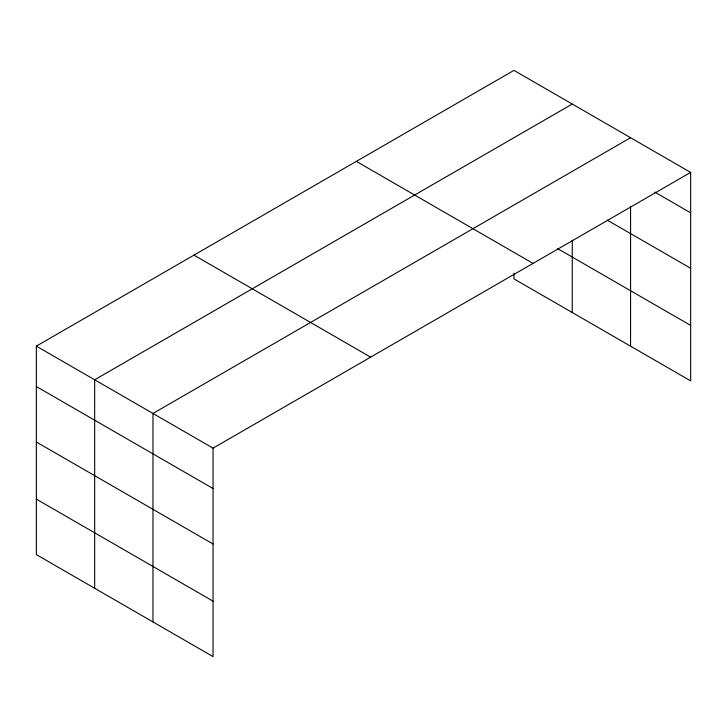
<?xml version="1.0" encoding="UTF-8"?>
<svg xmlns="http://www.w3.org/2000/svg" width="727" height="727" viewBox="0 0 727 727"><rect width="100%" height="100%" fill="white"/><g stroke="black" fill="none" stroke-linecap="round" stroke-linejoin="round"><path stroke-width="1.09" d="M630.573 206.423L630.573 346.188M36.35 346.125L213.047 448.141L213.047 656.617L36.35 554.601L36.35 346.125L513.953 70.383L690.65 172.399L690.65 380.875L513.953 278.859L513.953 273.198M572.258 104.052L94.664 379.794L94.664 588.27M630.573 137.712L152.97 413.454L152.97 621.93M213.047 448.141L690.65 172.399M654.8 192.119L690.65 212.82M607.245 220.127L690.65 268.272M557.682 248.652L690.65 325.414M356.339 161.376L533.045 263.392M193.955 255.132L370.661 357.148M36.35 386.537L213.047 488.553M36.35 441.998L213.047 544.014M36.35 499.14L213.047 601.156M572.258 240.255L572.258 312.528"/></g></svg>
